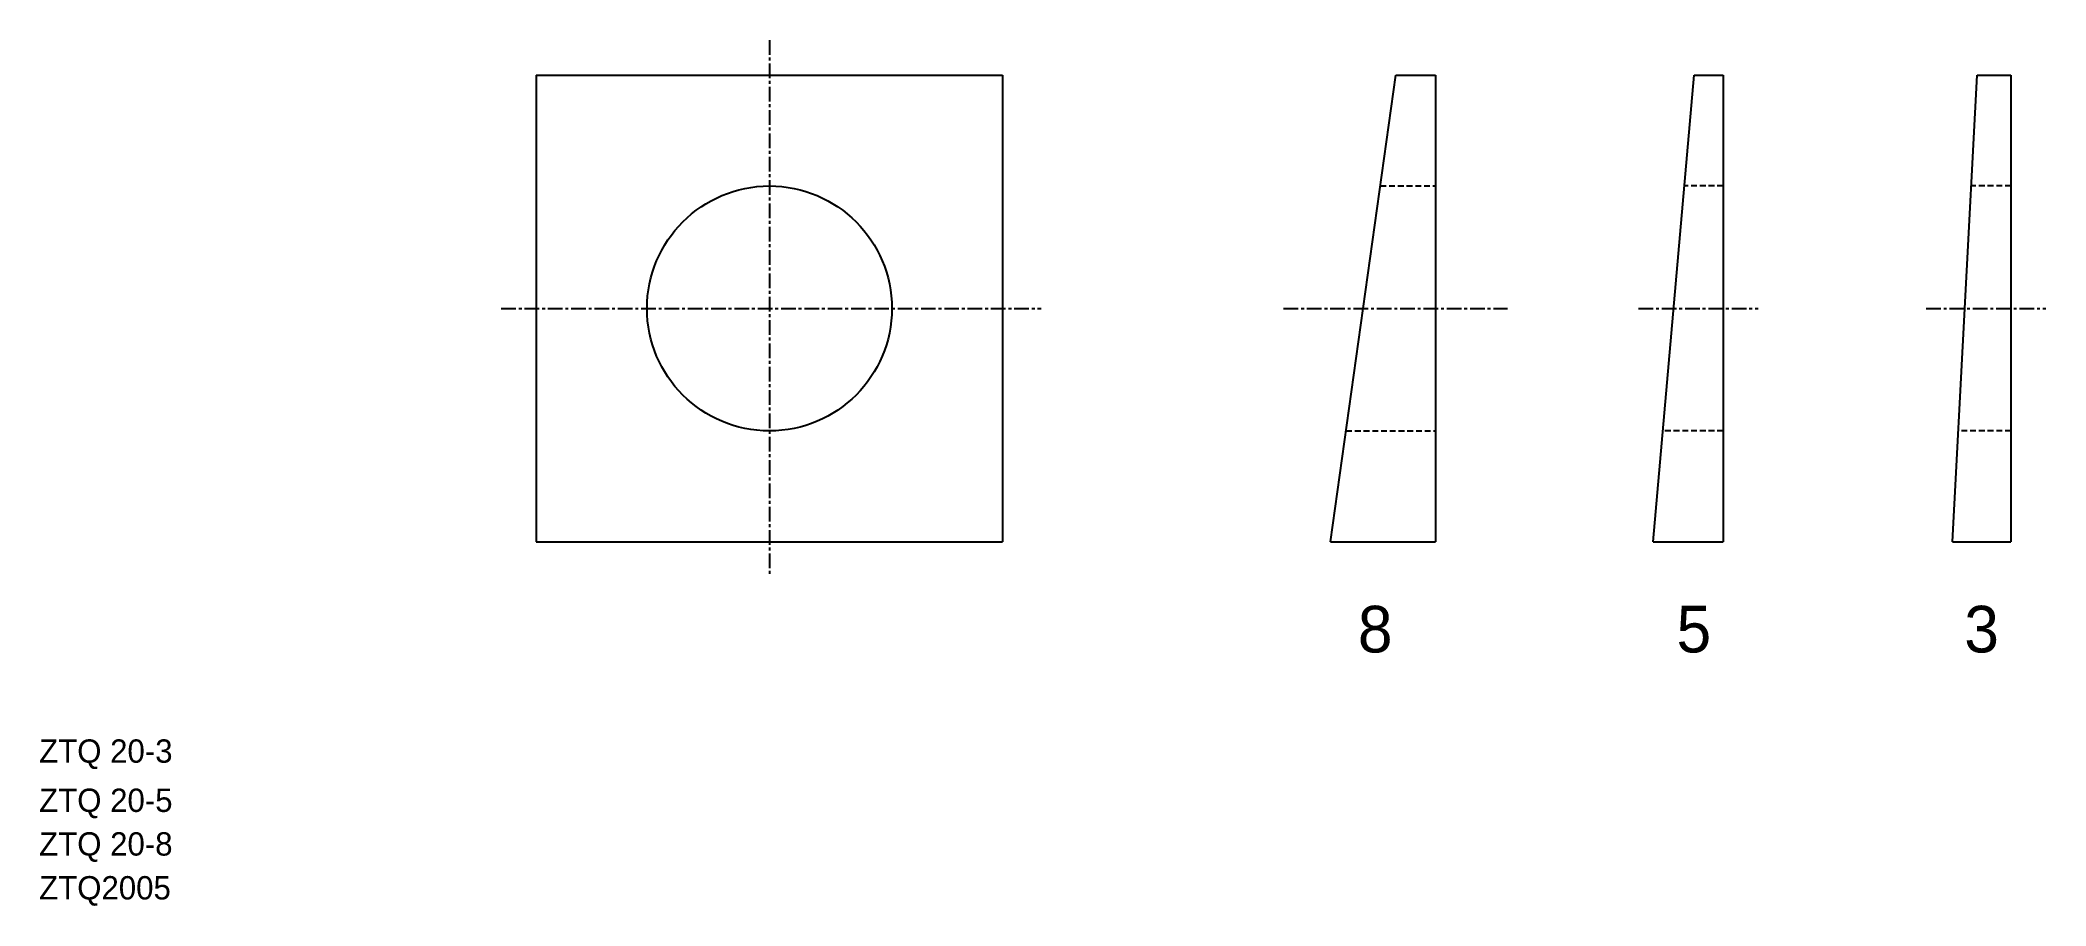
# Model space of a CAD drawing. Extents: x 5 to 177, y 4 to 79.
import ezdxf

# ---------------------------------------------------------------- set-up
doc = ezdxf.new("R2010")
doc.units = 0
doc.linetypes.add('CENTER', pattern=[2, 1.25, -0.25, 0.25, -0.25])
doc.linetypes.add('DASHED', pattern=[0.75, 0.5, -0.25])
doc.layers.get('0').update_dxf_attribs({"linetype": 'CONTINUOUS'})
doc.layers.add('CENTER', color=1, linetype='CENTER')

msp = doc.modelspace()

# ---------------------------------------------------------------- linework, layer by layer
at = {"color": 7, "linetype": 'CONTINUOUS'}
for p, q in [((47.64, 75.66), (87.64, 75.66)), ((47.64, 75.66), (47.64, 35.66)), ((87.64, 75.66), (87.64, 35.66)), ((115.77, 35.66), (121.37, 75.66)), ((121.37, 75.66), (124.77, 75.66)), ((124.77, 75.66), (124.77, 35.66)), ((143.44, 35.66), (146.94, 75.66)), ((146.94, 75.66), (149.44, 75.66)), ((149.44, 75.66), (149.44, 35.66)), ((169.12, 35.66), (171.22, 75.66)), ((171.22, 75.66), (174.12, 75.66)), ((174.12, 75.66), (174.12, 35.66)), ((47.64, 35.66), (87.64, 35.66)), ((115.77, 35.66), (124.77, 35.66)), ((143.44, 35.66), (149.44, 35.66)), ((169.12, 35.66), (174.12, 35.66))]:
    msp.add_line(p, q, dxfattribs=at)
at = {"color": 3, "linetype": 'DASHED'}
for p, q in [((120.04, 66.16), (124.77, 66.16)), ((149.44, 66.16), (146.11, 66.16)), ((174.12, 66.16), (170.72, 66.16)), ((117.1, 45.16), (124.77, 45.16)), ((149.44, 45.16), (144.28, 45.16)), ((174.12, 45.16), (169.62, 45.16))]:
    msp.add_line(p, q, dxfattribs=at)
at = {"color": 7, "linetype": 'CONTINUOUS'}
msp.add_circle((67.64, 55.66), 10.5, dxfattribs=at)
at = {"layer": 'CENTER', "color": 1, "linetype": 'CENTER'}
for p, q in [((67.64, 78.66), (67.64, 32.66)), ((44.64, 55.66), (90.94, 55.66)), ((111.74, 55.66), (130.95, 55.66)), ((142.18, 55.66), (152.44, 55.66)), ((166.86, 55.66), (177.12, 55.66))]:
    msp.add_line(p, q, dxfattribs=at)

# ---------------------------------------------------------------- texts
at = {"color": 7, "linetype": 'CONTINUOUS'}
for s, height, p in [('8', 4, (118.11, 26.17)), ('5', 4, (145.44, 26.17)), ('3', 4, (170.12, 26.17)), ('ZTQ 20-3', 2, (5, 16.72)), ('ZTQ 20-5', 2, (5, 12.5)), ('ZTQ 20-8', 2, (5, 8.76)), ('ZTQ2005', 2, (5, 5))]:
    msp.add_text(s, height=height, dxfattribs=at).set_placement(p)

doc.saveas('drawing.dxf')
